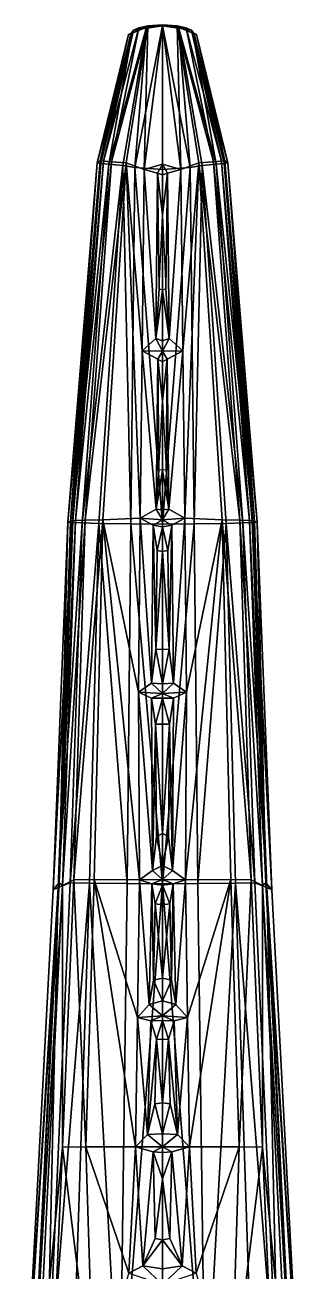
# Model space of a CAD drawing. Extents: x -0.72 to 0.72, y -1.47 to 3.21.
# Drawn here: x -0.132 to 0.132, y 2.02 to 3.212 of the extents above; entities that cross this region are included whole.
import ezdxf

# ---------------------------------------------------------------- set-up
doc = ezdxf.new("R2010")
doc.units = 0
doc.layers.add('CROCODIL$LWO', color=1, linetype='CONTINUOUS')

msp = doc.modelspace()

# ---------------------------------------------------------------- linework, layer by layer
at = {"layer": 'CROCODIL$LWO'}
for points in [[(-0.0489, 3.0813, 0.2006), (-0.0226, 3.2097, 0.1856), (-0.0565, 3.082, 0.1857)], [(-0.0226, 3.2097, 0.1856), (-0.0279, 3.2073, 0.1747), (-0.0565, 3.082, 0.1857)], [(-0.038, 3.078, 0.1076), (-0.0514, 3.0791, 0.1185), (-0.0152, 3.2104, 0.1169)], [(-0.0292, 3.2049, 0.1303), (-0.0152, 3.2104, 0.1169), (-0.0514, 3.0791, 0.1185)], [(-0.0349, 3.0804, 0.2127), (-0.014, 3.2116, 0.1936), (-0.0489, 3.0813, 0.2006)], [(-0.014, 3.2116, 0.1936), (-0.0226, 3.2097, 0.1856), (-0.0489, 3.0813, 0.2006)], [(-0.038, 3.078, 0.1076), (-0.0152, 3.2104, 0.1169), (-0.0266, 3.0759, 0.0958)], [(-0.0349, 3.0804, 0.2127), (-0.0177, 3.0742, 0.2138), (-0.014, 3.2116, 0.1936)], [(-0.0292, 3.2049, 0.1303), (-0.0303, 3.2039, 0.1574), (-0.0152, 3.2104, 0.1169)], [(-0.0303, 3.2039, 0.1574), (-0.0279, 3.2073, 0.1747), (-0.0152, 3.2104, 0.1169)], [(-0.0226, 3.2097, 0.1856), (0, 3.2124, 0.194), (-0.0279, 3.2073, 0.1747)], [(0, 3.2124, 0.194), (0, 3.2115, 0.1078), (-0.0279, 3.2073, 0.1747)], [(0, 3.2115, 0.1078), (-0.0152, 3.2104, 0.1169), (-0.0279, 3.2073, 0.1747)], [(-0.0266, 3.0759, 0.0958), (0, 3.2115, 0.1078), (0, 3.0741, 0.0922)], [(-0.0152, 3.2104, 0.1169), (0, 3.2115, 0.1078), (-0.0266, 3.0759, 0.0958)], [(-0.014, 3.2116, 0.1936), (0, 3.2124, 0.194), (-0.0226, 3.2097, 0.1856)], [(0, 3.2124, 0.194), (-0.014, 3.2116, 0.1936), (-0.0177, 3.0742, 0.2138)], [(-0.0177, 3.0742, 0.2138), (0, 3.0792, 0.2124), (0, 3.2124, 0.194)], [(0.014, 3.2116, 0.1936), (0, 3.2124, 0.194), (0.0177, 3.0742, 0.2138)], [(0, 3.0792, 0.2124), (0.0177, 3.0742, 0.2138), (0, 3.2124, 0.194)], [(0, 3.2124, 0.194), (0.014, 3.2116, 0.1936), (0.0226, 3.2097, 0.1856)], [(0, 3.2124, 0.194), (0.0226, 3.2097, 0.1856), (0.0279, 3.2073, 0.1747)], [(0, 3.2115, 0.1078), (0, 3.2124, 0.194), (0.0279, 3.2073, 0.1747)], [(0, 3.2115, 0.1078), (0.0266, 3.0759, 0.0958), (0, 3.0741, 0.0922)], [(0, 3.2115, 0.1078), (0.0152, 3.2104, 0.1169), (0.0266, 3.0759, 0.0958)], [(0.0152, 3.2104, 0.1169), (0, 3.2115, 0.1078), (0.0279, 3.2073, 0.1747)], [(0.014, 3.2116, 0.1936), (0.0349, 3.0804, 0.2127), (0.0489, 3.0813, 0.2006)], [(0.0226, 3.2097, 0.1856), (0.014, 3.2116, 0.1936), (0.0489, 3.0813, 0.2006)], [(0.0177, 3.0742, 0.2138), (0.0349, 3.0804, 0.2127), (0.014, 3.2116, 0.1936)], [(0.0152, 3.2104, 0.1169), (0.038, 3.078, 0.1076), (0.0266, 3.0759, 0.0958)], [(0.0514, 3.0791, 0.1185), (0.038, 3.078, 0.1076), (0.0152, 3.2104, 0.1169)], [(0.0152, 3.2104, 0.1169), (0.0292, 3.2049, 0.1303), (0.0514, 3.0791, 0.1185)], [(0.0303, 3.2039, 0.1574), (0.0292, 3.2049, 0.1303), (0.0152, 3.2104, 0.1169)], [(0.0279, 3.2073, 0.1747), (0.0303, 3.2039, 0.1574), (0.0152, 3.2104, 0.1169)], [(0.0226, 3.2097, 0.1856), (0.0489, 3.0813, 0.2006), (0.0565, 3.082, 0.1857)], [(0.0279, 3.2073, 0.1747), (0.0226, 3.2097, 0.1856), (0.0565, 3.082, 0.1857)], [(-0.0592, 3.0797, 0.1279), (-0.0627, 3.0804, 0.1381), (-0.0292, 3.2049, 0.1303)], [(-0.0325, 3.2032, 0.1397), (-0.0292, 3.2049, 0.1303), (-0.0627, 3.0804, 0.1381)], [(-0.0627, 3.0804, 0.1381), (-0.0598, 3.0825, 0.1615), (-0.0325, 3.2032, 0.1397)], [(-0.0565, 3.082, 0.1857), (-0.0279, 3.2073, 0.1747), (-0.0598, 3.0825, 0.1615)], [(-0.0279, 3.2073, 0.1747), (-0.0303, 3.2039, 0.1574), (-0.0598, 3.0825, 0.1615)], [(-0.0303, 3.2039, 0.1574), (-0.0325, 3.2032, 0.1397), (-0.0598, 3.0825, 0.1615)], [(-0.0514, 3.0791, 0.1185), (-0.0592, 3.0797, 0.1279), (-0.0292, 3.2049, 0.1303)], [(-0.0325, 3.2032, 0.1397), (-0.0303, 3.2039, 0.1574), (-0.0292, 3.2049, 0.1303)], [(0.0279, 3.2073, 0.1747), (0.0565, 3.082, 0.1857), (0.0598, 3.0825, 0.1615)], [(0.0303, 3.2039, 0.1574), (0.0279, 3.2073, 0.1747), (0.0598, 3.0825, 0.1615)], [(0.0592, 3.0797, 0.1279), (0.0514, 3.0791, 0.1185), (0.0292, 3.2049, 0.1303)], [(0.0627, 3.0804, 0.1381), (0.0592, 3.0797, 0.1279), (0.0292, 3.2049, 0.1303)], [(0.0292, 3.2049, 0.1303), (0.0325, 3.2032, 0.1397), (0.0627, 3.0804, 0.1381)], [(0.0303, 3.2039, 0.1574), (0.0325, 3.2032, 0.1397), (0.0292, 3.2049, 0.1303)], [(0.0325, 3.2032, 0.1397), (0.0303, 3.2039, 0.1574), (0.0598, 3.0825, 0.1615)], [(0.0598, 3.0825, 0.1615), (0.0627, 3.0804, 0.1381), (0.0325, 3.2032, 0.1397)], [(-0.0906, 2.7366, 0.122), (-0.0627, 3.0804, 0.1381), (-0.0592, 3.0797, 0.1279)], [(-0.0906, 2.7366, 0.122), (-0.088, 2.7374, 0.1499), (-0.0627, 3.0804, 0.1381)], [(-0.0864, 2.7363, 0.1073), (-0.0906, 2.7366, 0.122), (-0.0592, 3.0797, 0.1279)], [(-0.088, 2.7374, 0.1499), (-0.0598, 3.0825, 0.1615), (-0.0627, 3.0804, 0.1381)], [(-0.086, 2.7379, 0.1768), (-0.0598, 3.0825, 0.1615), (-0.088, 2.7374, 0.1499)], [(-0.0864, 2.7363, 0.1073), (-0.0592, 3.0797, 0.1279), (-0.0514, 3.0791, 0.1185)], [(-0.0771, 2.7359, 0.0939), (-0.0864, 2.7363, 0.1073), (-0.0514, 3.0791, 0.1185)], [(-0.0598, 3.0825, 0.1615), (-0.086, 2.7379, 0.1768), (-0.0565, 3.082, 0.1857)], [(-0.0832, 2.7383, 0.1976), (-0.0565, 3.082, 0.1857), (-0.086, 2.7379, 0.1768)], [(-0.0565, 3.082, 0.1857), (-0.0832, 2.7383, 0.1976), (-0.0489, 3.0813, 0.2006)], [(-0.074, 2.7385, 0.2152), (-0.0489, 3.0813, 0.2006), (-0.0832, 2.7383, 0.1976)], [(-0.0771, 2.7359, 0.0939), (-0.0514, 3.0791, 0.1185), (-0.038, 3.078, 0.1076)], [(-0.061, 2.7355, 0.0783), (-0.0771, 2.7359, 0.0939), (-0.038, 3.078, 0.1076)], [(-0.0489, 3.0813, 0.2006), (-0.074, 2.7385, 0.2152), (-0.0349, 3.0804, 0.2127)], [(-0.0572, 2.7388, 0.2296), (-0.0349, 3.0804, 0.2127), (-0.074, 2.7385, 0.2152)], [(-0.061, 2.7355, 0.0783), (-0.038, 3.078, 0.1076), (-0.0302, 2.735, 0.0614)], [(-0.0572, 2.7388, 0.2296), (-0.0214, 2.7405, 0.2311), (-0.0349, 3.0804, 0.2127)], [(-0.0266, 3.0759, 0.0958), (-0.0302, 2.735, 0.0614), (-0.038, 3.078, 0.1076)], [(-0.0214, 2.7405, 0.2311), (-0.0195, 2.9007, 0.222), (-0.0349, 3.0804, 0.2127)], [(-0.0195, 2.9007, 0.222), (-0.0177, 3.0742, 0.2138), (-0.0349, 3.0804, 0.2127)], [(-0.0177, 3.0742, 0.2138), (-0.0048, 3.0706, 0.2213), (0, 3.0792, 0.2124)], [(-0.0048, 3.0706, 0.2213), (0, 3.0689, 0.2224), (0, 3.0792, 0.2124)], [(0.0048, 3.0706, 0.2213), (0.0177, 3.0742, 0.2138), (0, 3.0792, 0.2124)], [(0, 3.0689, 0.2224), (0.0048, 3.0706, 0.2213), (0, 3.0792, 0.2124)], [(0.0177, 3.0742, 0.2138), (0.0195, 2.9007, 0.222), (0.0349, 3.0804, 0.2127)], [(0.0195, 2.9007, 0.222), (0.0214, 2.7405, 0.2311), (0.0349, 3.0804, 0.2127)], [(0.0214, 2.7405, 0.2311), (0.0572, 2.7388, 0.2296), (0.0349, 3.0804, 0.2127)], [(0.0302, 2.735, 0.0614), (0.0266, 3.0759, 0.0958), (0.038, 3.078, 0.1076)], [(0.038, 3.078, 0.1076), (0.061, 2.7355, 0.0783), (0.0302, 2.735, 0.0614)], [(0.074, 2.7385, 0.2152), (0.0489, 3.0813, 0.2006), (0.0349, 3.0804, 0.2127)], [(0.0349, 3.0804, 0.2127), (0.0572, 2.7388, 0.2296), (0.074, 2.7385, 0.2152)], [(0.0514, 3.0791, 0.1185), (0.0771, 2.7359, 0.0939), (0.038, 3.078, 0.1076)], [(0.0771, 2.7359, 0.0939), (0.061, 2.7355, 0.0783), (0.038, 3.078, 0.1076)], [(0.0832, 2.7383, 0.1976), (0.0565, 3.082, 0.1857), (0.0489, 3.0813, 0.2006)], [(0.0489, 3.0813, 0.2006), (0.074, 2.7385, 0.2152), (0.0832, 2.7383, 0.1976)], [(0.0592, 3.0797, 0.1279), (0.0864, 2.7363, 0.1073), (0.0514, 3.0791, 0.1185)], [(0.0864, 2.7363, 0.1073), (0.0771, 2.7359, 0.0939), (0.0514, 3.0791, 0.1185)], [(0.086, 2.7379, 0.1768), (0.0598, 3.0825, 0.1615), (0.0565, 3.082, 0.1857)], [(0.0565, 3.082, 0.1857), (0.0832, 2.7383, 0.1976), (0.086, 2.7379, 0.1768)], [(0.0627, 3.0804, 0.1381), (0.0906, 2.7366, 0.122), (0.0592, 3.0797, 0.1279)], [(0.0906, 2.7366, 0.122), (0.0864, 2.7363, 0.1073), (0.0592, 3.0797, 0.1279)], [(0.0598, 3.0825, 0.1615), (0.088, 2.7374, 0.1499), (0.0627, 3.0804, 0.1381)], [(0.0598, 3.0825, 0.1615), (0.086, 2.7379, 0.1768), (0.088, 2.7374, 0.1499)], [(0.088, 2.7374, 0.1499), (0.0906, 2.7366, 0.122), (0.0627, 3.0804, 0.1381)], [(-0.0302, 2.735, 0.0614), (-0.0266, 3.0759, 0.0958), (0, 2.7347, 0.0564)], [(0, 3.0741, 0.0922), (0, 2.7347, 0.0564), (-0.0266, 3.0759, 0.0958)], [(-0.0195, 2.9007, 0.222), (-0.0065, 2.9123, 0.2288), (-0.0177, 3.0742, 0.2138)], [(-0.0065, 2.9123, 0.2288), (-0.0048, 3.0706, 0.2213), (-0.0177, 3.0742, 0.2138)], [(-0.0065, 2.9123, 0.2288), (-0.0031, 2.9598, 0.2347), (-0.0048, 3.0706, 0.2213)], [(0, 3.0689, 0.2224), (-0.0048, 3.0706, 0.2213), (0, 3.0305, 0.2324)], [(-0.0031, 2.9598, 0.2347), (0, 3.0305, 0.2324), (-0.0048, 3.0706, 0.2213)], [(0, 2.7347, 0.0564), (0, 3.0741, 0.0922), (0.0266, 3.0759, 0.0958)], [(0.0266, 3.0759, 0.0958), (0.0302, 2.735, 0.0614), (0, 2.7347, 0.0564)], [(0.0048, 3.0706, 0.2213), (0, 3.0689, 0.2224), (0, 3.0305, 0.2324)], [(0, 3.0305, 0.2324), (0.0031, 2.9598, 0.2347), (0.0048, 3.0706, 0.2213)], [(0.0031, 2.9598, 0.2347), (0.0065, 2.9123, 0.2288), (0.0048, 3.0706, 0.2213)], [(0.0048, 3.0706, 0.2213), (0.0065, 2.9123, 0.2288), (0.0177, 3.0742, 0.2138)], [(0.0065, 2.9123, 0.2288), (0.0195, 2.9007, 0.222), (0.0177, 3.0742, 0.2138)], [(0, 2.9585, 0.235), (-0.0031, 2.9598, 0.2347), (-0.0065, 2.9123, 0.2288)], [(0, 2.91, 0.2295), (0, 2.9585, 0.235), (-0.0065, 2.9123, 0.2288)], [(0.0031, 2.9598, 0.2347), (0, 2.9585, 0.235), (0.0065, 2.9123, 0.2288)], [(0, 2.9585, 0.235), (0, 2.91, 0.2295), (0.0065, 2.9123, 0.2288)], [(-0.0195, 2.9007, 0.222), (0, 2.9003, 0.2211), (-0.0065, 2.9123, 0.2288)], [(0, 2.91, 0.2295), (-0.0065, 2.9123, 0.2288), (0, 2.9003, 0.2211)], [(0, 2.9003, 0.2211), (0.0195, 2.9007, 0.222), (0.0065, 2.9123, 0.2288)], [(0.0065, 2.9123, 0.2288), (0, 2.91, 0.2295), (0, 2.9003, 0.2211)], [(-0.0214, 2.7405, 0.2311), (-0.0062, 2.749, 0.2371), (-0.0195, 2.9007, 0.222)], [(-0.0195, 2.9007, 0.222), (-0.0046, 2.8925, 0.2288), (0, 2.9003, 0.2211)], [(-0.0062, 2.749, 0.2371), (-0.0046, 2.8925, 0.2288), (-0.0195, 2.9007, 0.222)], [(-0.0046, 2.8925, 0.2288), (0, 2.89, 0.2306), (0, 2.9003, 0.2211)], [(0.0046, 2.8925, 0.2288), (0.0195, 2.9007, 0.222), (0, 2.9003, 0.2211)], [(0, 2.89, 0.2306), (0.0046, 2.8925, 0.2288), (0, 2.9003, 0.2211)], [(0.0046, 2.8925, 0.2288), (0.0062, 2.749, 0.2371), (0.0195, 2.9007, 0.222)], [(0.0062, 2.749, 0.2371), (0.0214, 2.7405, 0.2311), (0.0195, 2.9007, 0.222)], [(-0.0062, 2.749, 0.2371), (-0.0034, 2.7868, 0.2449), (-0.0046, 2.8925, 0.2288)], [(0, 2.89, 0.2306), (-0.0046, 2.8925, 0.2288), (0, 2.8523, 0.2426)], [(-0.0034, 2.7868, 0.2449), (0, 2.8523, 0.2426), (-0.0046, 2.8925, 0.2288)], [(0.0046, 2.8925, 0.2288), (0, 2.89, 0.2306), (0, 2.8523, 0.2426)], [(0, 2.8523, 0.2426), (0.0034, 2.7868, 0.2449), (0.0046, 2.8925, 0.2288)], [(0.0034, 2.7868, 0.2449), (0.0062, 2.749, 0.2371), (0.0046, 2.8925, 0.2288)], [(0, 2.7865, 0.2452), (-0.0034, 2.7868, 0.2449), (-0.0062, 2.749, 0.2371)], [(0, 2.7483, 0.2379), (0, 2.7865, 0.2452), (-0.0062, 2.749, 0.2371)], [(0.0034, 2.7868, 0.2449), (0, 2.7865, 0.2452), (0.0062, 2.749, 0.2371)], [(0, 2.7865, 0.2452), (0, 2.7483, 0.2379), (0.0062, 2.749, 0.2371)], [(-0.0214, 2.7405, 0.2311), (0, 2.7388, 0.2294), (-0.0062, 2.749, 0.2371)], [(0, 2.7483, 0.2379), (-0.0062, 2.749, 0.2371), (0, 2.7388, 0.2294)], [(0, 2.7388, 0.2294), (0.0214, 2.7405, 0.2311), (0.0062, 2.749, 0.2371)], [(0.0062, 2.749, 0.2371), (0, 2.7483, 0.2379), (0, 2.7388, 0.2294)], [(-0.1048, 2.385, 0.1297), (-0.0906, 2.7366, 0.122), (-0.0864, 2.7363, 0.1073)], [(-0.1048, 2.385, 0.1297), (-0.099, 2.3914, 0.1922), (-0.0906, 2.7366, 0.122)], [(-0.0999, 2.387, 0.1124), (-0.1048, 2.385, 0.1297), (-0.0864, 2.7363, 0.1073)], [(-0.0999, 2.387, 0.1124), (-0.0864, 2.7363, 0.1073), (-0.0771, 2.7359, 0.0939)], [(-0.0885, 2.3915, 0.0964), (-0.0999, 2.387, 0.1124), (-0.0771, 2.7359, 0.0939)], [(-0.086, 2.7379, 0.1768), (-0.099, 2.3914, 0.1922), (-0.0832, 2.7383, 0.1976)], [(-0.0959, 2.3891, 0.2176), (-0.0832, 2.7383, 0.1976), (-0.099, 2.3914, 0.1922)], [(-0.088, 2.7374, 0.1499), (-0.099, 2.3914, 0.1922), (-0.086, 2.7379, 0.1768)], [(-0.099, 2.3914, 0.1922), (-0.088, 2.7374, 0.1499), (-0.0906, 2.7366, 0.122)], [(-0.0832, 2.7383, 0.1976), (-0.0959, 2.3891, 0.2176), (-0.074, 2.7385, 0.2152)], [(-0.0849, 2.3943, 0.2378), (-0.074, 2.7385, 0.2152), (-0.0959, 2.3891, 0.2176)], [(-0.0885, 2.3915, 0.0964), (-0.0771, 2.7359, 0.0939), (-0.061, 2.7355, 0.0783)], [(-0.0698, 2.3912, 0.0782), (-0.0885, 2.3915, 0.0964), (-0.061, 2.7355, 0.0783)], [(-0.074, 2.7385, 0.2152), (-0.0849, 2.3943, 0.2378), (-0.0572, 2.7388, 0.2296)], [(-0.0653, 2.3946, 0.2546), (-0.0572, 2.7388, 0.2296), (-0.0849, 2.3943, 0.2378)], [(-0.0698, 2.3912, 0.0782), (-0.061, 2.7355, 0.0783), (-0.0338, 2.3908, 0.0586)], [(-0.0653, 2.3946, 0.2546), (-0.022, 2.3945, 0.2562), (-0.0572, 2.7388, 0.2296)], [(-0.0302, 2.735, 0.0614), (-0.0338, 2.3908, 0.0586), (-0.061, 2.7355, 0.0783)], [(-0.0214, 2.7405, 0.2311), (-0.0572, 2.7388, 0.2296), (-0.0231, 2.574, 0.243)], [(-0.022, 2.3945, 0.2562), (-0.0231, 2.574, 0.243), (-0.0572, 2.7388, 0.2296)], [(-0.0338, 2.3908, 0.0586), (-0.0302, 2.735, 0.0614), (0, 2.3906, 0.0528)], [(0, 2.7347, 0.0564), (0, 2.3906, 0.0528), (-0.0302, 2.735, 0.0614)], [(-0.0231, 2.574, 0.243), (-0.0106, 2.5827, 0.2499), (-0.0214, 2.7405, 0.2311)], [(-0.0106, 2.5827, 0.2499), (-0.009, 2.7338, 0.2393), (-0.0214, 2.7405, 0.2311)], [(-0.0214, 2.7405, 0.2311), (-0.009, 2.7338, 0.2393), (0, 2.7388, 0.2294)], [(-0.0106, 2.5827, 0.2499), (-0.0065, 2.6152, 0.2583), (-0.009, 2.7338, 0.2393)], [(-0.009, 2.7338, 0.2393), (0, 2.7322, 0.2388), (0, 2.7388, 0.2294)], [(-0.0065, 2.6152, 0.2583), (-0.0051, 2.7096, 0.2547), (-0.009, 2.7338, 0.2393)], [(-0.009, 2.7338, 0.2393), (-0.0051, 2.7096, 0.2547), (0, 2.7322, 0.2388)], [(-0.0051, 2.7096, 0.2547), (0, 2.7087, 0.254), (0, 2.7322, 0.2388)], [(0.009, 2.7338, 0.2393), (0.0214, 2.7405, 0.2311), (0, 2.7388, 0.2294)], [(0, 2.7322, 0.2388), (0.009, 2.7338, 0.2393), (0, 2.7388, 0.2294)], [(0, 2.3906, 0.0528), (0, 2.7347, 0.0564), (0.0302, 2.735, 0.0614)], [(0.0302, 2.735, 0.0614), (0.0338, 2.3908, 0.0586), (0, 2.3906, 0.0528)], [(0.0051, 2.7096, 0.2547), (0.009, 2.7338, 0.2393), (0, 2.7322, 0.2388)], [(0, 2.7087, 0.254), (0.0051, 2.7096, 0.2547), (0, 2.7322, 0.2388)], [(0.0051, 2.7096, 0.2547), (0.0065, 2.6152, 0.2583), (0.009, 2.7338, 0.2393)], [(0.0065, 2.6152, 0.2583), (0.0106, 2.5827, 0.2499), (0.009, 2.7338, 0.2393)], [(0.009, 2.7338, 0.2393), (0.0106, 2.5827, 0.2499), (0.0214, 2.7405, 0.2311)], [(0.0106, 2.5827, 0.2499), (0.0231, 2.574, 0.243), (0.0214, 2.7405, 0.2311)], [(0.0572, 2.7388, 0.2296), (0.0214, 2.7405, 0.2311), (0.0231, 2.574, 0.243)], [(0.022, 2.3945, 0.2562), (0.0653, 2.3946, 0.2546), (0.0572, 2.7388, 0.2296)], [(0.0231, 2.574, 0.243), (0.022, 2.3945, 0.2562), (0.0572, 2.7388, 0.2296)], [(0.0338, 2.3908, 0.0586), (0.0302, 2.735, 0.0614), (0.061, 2.7355, 0.0783)], [(0.061, 2.7355, 0.0783), (0.0698, 2.3912, 0.0782), (0.0338, 2.3908, 0.0586)], [(0.0849, 2.3943, 0.2378), (0.074, 2.7385, 0.2152), (0.0572, 2.7388, 0.2296)], [(0.0572, 2.7388, 0.2296), (0.0653, 2.3946, 0.2546), (0.0849, 2.3943, 0.2378)], [(0.0771, 2.7359, 0.0939), (0.0885, 2.3915, 0.0964), (0.061, 2.7355, 0.0783)], [(0.0885, 2.3915, 0.0964), (0.0698, 2.3912, 0.0782), (0.061, 2.7355, 0.0783)], [(0.0959, 2.3891, 0.2176), (0.0832, 2.7383, 0.1976), (0.074, 2.7385, 0.2152)], [(0.074, 2.7385, 0.2152), (0.0849, 2.3943, 0.2378), (0.0959, 2.3891, 0.2176)], [(0.0864, 2.7363, 0.1073), (0.0999, 2.387, 0.1124), (0.0771, 2.7359, 0.0939)], [(0.0999, 2.387, 0.1124), (0.0885, 2.3915, 0.0964), (0.0771, 2.7359, 0.0939)], [(0.099, 2.3914, 0.1922), (0.086, 2.7379, 0.1768), (0.0832, 2.7383, 0.1976)], [(0.0832, 2.7383, 0.1976), (0.0959, 2.3891, 0.2176), (0.099, 2.3914, 0.1922)], [(0.099, 2.3914, 0.1922), (0.088, 2.7374, 0.1499), (0.086, 2.7379, 0.1768)], [(0.0906, 2.7366, 0.122), (0.1048, 2.385, 0.1297), (0.0864, 2.7363, 0.1073)], [(0.1048, 2.385, 0.1297), (0.0999, 2.387, 0.1124), (0.0864, 2.7363, 0.1073)], [(0.088, 2.7374, 0.1499), (0.099, 2.3914, 0.1922), (0.0906, 2.7366, 0.122)], [(0.099, 2.3914, 0.1922), (0.1048, 2.385, 0.1297), (0.0906, 2.7366, 0.122)], [(0, 2.7087, 0.254), (-0.0051, 2.7096, 0.2547), (-0.0065, 2.6152, 0.2583)], [(0, 2.6149, 0.2585), (0, 2.7087, 0.254), (-0.0065, 2.6152, 0.2583)], [(0.0051, 2.7096, 0.2547), (0, 2.7087, 0.254), (0.0065, 2.6152, 0.2583)], [(0, 2.7087, 0.254), (0, 2.6149, 0.2585), (0.0065, 2.6152, 0.2583)], [(-0.0106, 2.5827, 0.2499), (0, 2.582, 0.2502), (-0.0065, 2.6152, 0.2583)], [(0, 2.6149, 0.2585), (-0.0065, 2.6152, 0.2583), (0, 2.582, 0.2502)], [(0, 2.582, 0.2502), (0.0106, 2.5827, 0.2499), (0.0065, 2.6152, 0.2583)], [(0.0065, 2.6152, 0.2583), (0, 2.6149, 0.2585), (0, 2.582, 0.2502)], [(-0.0231, 2.574, 0.243), (0, 2.5727, 0.2421), (-0.0106, 2.5827, 0.2499)], [(0, 2.582, 0.2502), (-0.0106, 2.5827, 0.2499), (0, 2.5727, 0.2421)], [(0, 2.5727, 0.2421), (0.0231, 2.574, 0.243), (0.0106, 2.5827, 0.2499)], [(0.0106, 2.5827, 0.2499), (0, 2.582, 0.2502), (0, 2.5727, 0.2421)], [(-0.0231, 2.574, 0.243), (-0.0106, 2.5682, 0.2513), (0, 2.5727, 0.2421)], [(-0.022, 2.3945, 0.2562), (-0.0097, 2.4035, 0.2628), (-0.0231, 2.574, 0.243)], [(-0.0097, 2.4035, 0.2628), (-0.0106, 2.5682, 0.2513), (-0.0231, 2.574, 0.243)], [(-0.0106, 2.5682, 0.2513), (0, 2.5681, 0.2515), (0, 2.5727, 0.2421)], [(-0.0106, 2.5682, 0.2513), (-0.0066, 2.5433, 0.2617), (0, 2.5681, 0.2515)], [(-0.0106, 2.5682, 0.2513), (-0.0097, 2.4035, 0.2628), (-0.0066, 2.5433, 0.2617)], [(-0.0066, 2.5433, 0.2617), (0, 2.5433, 0.2619), (0, 2.5681, 0.2515)], [(0.0106, 2.5682, 0.2513), (0.0231, 2.574, 0.243), (0, 2.5727, 0.2421)], [(0, 2.5681, 0.2515), (0.0106, 2.5682, 0.2513), (0, 2.5727, 0.2421)], [(0.0066, 2.5433, 0.2617), (0.0106, 2.5682, 0.2513), (0, 2.5681, 0.2515)], [(0, 2.5433, 0.2619), (0.0066, 2.5433, 0.2617), (0, 2.5681, 0.2515)], [(0.0097, 2.4035, 0.2628), (0.0106, 2.5682, 0.2513), (0.0066, 2.5433, 0.2617)], [(0.0097, 2.4035, 0.2628), (0.022, 2.3945, 0.2562), (0.0231, 2.574, 0.243)], [(0.0106, 2.5682, 0.2513), (0.0097, 2.4035, 0.2628), (0.0231, 2.574, 0.243)], [(-0.0057, 2.4359, 0.2687), (-0.0066, 2.5433, 0.2617), (-0.0097, 2.4035, 0.2628)], [(-0.0057, 2.4359, 0.2687), (0, 2.4387, 0.2686), (-0.0066, 2.5433, 0.2617)], [(0, 2.4387, 0.2686), (0, 2.5433, 0.2619), (-0.0066, 2.5433, 0.2617)], [(0, 2.4387, 0.2686), (0.0057, 2.4359, 0.2687), (0.0066, 2.5433, 0.2617)], [(0, 2.5433, 0.2619), (0, 2.4387, 0.2686), (0.0066, 2.5433, 0.2617)], [(0.0066, 2.5433, 0.2617), (0.0057, 2.4359, 0.2687), (0.0097, 2.4035, 0.2628)], [(-0.0097, 2.4035, 0.2628), (0, 2.4081, 0.2626), (-0.0057, 2.4359, 0.2687)], [(0, 2.4387, 0.2686), (-0.0057, 2.4359, 0.2687), (0, 2.4081, 0.2626)], [(0.0057, 2.4359, 0.2687), (0, 2.4387, 0.2686), (0, 2.4081, 0.2626)], [(0, 2.4081, 0.2626), (0.0097, 2.4035, 0.2628), (0.0057, 2.4359, 0.2687)], [(-0.022, 2.3945, 0.2562), (0, 2.3946, 0.2543), (-0.0097, 2.4035, 0.2628)], [(0, 2.4081, 0.2626), (-0.0097, 2.4035, 0.2628), (0, 2.3946, 0.2543)], [(0.0097, 2.4035, 0.2628), (0, 2.4081, 0.2626), (0, 2.3946, 0.2543)], [(0, 2.3946, 0.2543), (0.022, 2.3945, 0.2562), (0.0097, 2.4035, 0.2628)], [(-0.1318, 1.8735, 0.1735), (-0.099, 2.3914, 0.1922), (-0.1048, 2.385, 0.1297)], [(-0.099, 2.3914, 0.1922), (-0.1318, 1.8735, 0.1735), (-0.1249, 1.881, 0.2574)], [(-0.1256, 1.8692, 0.1515), (-0.1318, 1.8735, 0.1735), (-0.0999, 2.387, 0.1124)], [(-0.1318, 1.8735, 0.1735), (-0.1048, 2.385, 0.1297), (-0.0999, 2.387, 0.1124)], [(-0.1256, 1.8692, 0.1515), (-0.0999, 2.387, 0.1124), (-0.1114, 1.8717, 0.1307)], [(-0.099, 2.3914, 0.1922), (-0.1249, 1.881, 0.2574), (-0.0959, 2.3891, 0.2176)], [(-0.1208, 1.8804, 0.2892), (-0.0959, 2.3891, 0.2176), (-0.1249, 1.881, 0.2574)], [(-0.0959, 2.3891, 0.2176), (-0.1208, 1.8804, 0.2892), (-0.0959, 2.1387, 0.276)], [(-0.1114, 1.8717, 0.1307), (-0.0885, 2.3915, 0.0964), (-0.0698, 2.3912, 0.0782)], [(-0.1114, 1.8717, 0.1307), (-0.0999, 2.387, 0.1124), (-0.0885, 2.3915, 0.0964)], [(-0.0872, 1.8688, 0.1071), (-0.1114, 1.8717, 0.1307), (-0.0698, 2.3912, 0.0782)], [(-0.0959, 2.1387, 0.276), (-0.0849, 2.3943, 0.2378), (-0.0959, 2.3891, 0.2176)], [(-0.0959, 2.1387, 0.276), (-0.0735, 2.1391, 0.2953), (-0.0849, 2.3943, 0.2378)], [(-0.0872, 1.8688, 0.1071), (-0.0698, 2.3912, 0.0782), (-0.0409, 1.8659, 0.0816)], [(-0.0735, 2.1391, 0.2953), (-0.0653, 2.3946, 0.2546), (-0.0849, 2.3943, 0.2378)], [(-0.0735, 2.1391, 0.2953), (-0.0258, 2.1391, 0.2973), (-0.0653, 2.3946, 0.2546)], [(-0.0338, 2.3908, 0.0586), (-0.0409, 1.8659, 0.0816), (-0.0698, 2.3912, 0.0782)], [(-0.0258, 2.1391, 0.2973), (-0.0239, 2.2628, 0.2772), (-0.0653, 2.3946, 0.2546)], [(-0.0239, 2.2628, 0.2772), (-0.022, 2.3945, 0.2562), (-0.0653, 2.3946, 0.2546)], [(-0.0409, 1.8659, 0.0816), (-0.0338, 2.3908, 0.0586), (0, 2.3906, 0.0528)], [(0, 2.3906, 0.0528), (0, 1.8656, 0.0741), (-0.0409, 1.8659, 0.0816)], [(-0.0239, 2.2628, 0.2772), (-0.0127, 2.2751, 0.2833), (-0.022, 2.3945, 0.2562)], [(-0.022, 2.3945, 0.2562), (-0.0103, 2.3906, 0.2646), (0, 2.3946, 0.2543)], [(-0.0127, 2.2751, 0.2833), (-0.0103, 2.3906, 0.2646), (-0.022, 2.3945, 0.2562)], [(-0.0127, 2.2751, 0.2833), (-0.0086, 2.2984, 0.2886), (-0.0103, 2.3906, 0.2646)], [(-0.0103, 2.3906, 0.2646), (0, 2.3893, 0.2644), (0, 2.3946, 0.2543)], [(-0.0103, 2.3906, 0.2646), (-0.0071, 2.3714, 0.2789), (0, 2.3893, 0.2644)], [(-0.0086, 2.2984, 0.2886), (-0.0071, 2.3714, 0.2789), (-0.0103, 2.3906, 0.2646)], [(-0.0071, 2.3714, 0.2789), (0, 2.3706, 0.2783), (0, 2.3893, 0.2644)], [(0.0103, 2.3906, 0.2646), (0.022, 2.3945, 0.2562), (0, 2.3946, 0.2543)], [(0, 2.3893, 0.2644), (0.0103, 2.3906, 0.2646), (0, 2.3946, 0.2543)], [(0.0338, 2.3908, 0.0586), (0.0409, 1.8659, 0.0816), (0, 2.3906, 0.0528)], [(0.0071, 2.3714, 0.2789), (0.0103, 2.3906, 0.2646), (0, 2.3893, 0.2644)], [(0, 1.8656, 0.0741), (0, 2.3906, 0.0528), (0.0409, 1.8659, 0.0816)], [(0, 2.3706, 0.2783), (0.0071, 2.3714, 0.2789), (0, 2.3893, 0.2644)], [(0.0071, 2.3714, 0.2789), (0.0086, 2.2984, 0.2886), (0.0103, 2.3906, 0.2646)], [(0.0086, 2.2984, 0.2886), (0.0127, 2.2751, 0.2833), (0.0103, 2.3906, 0.2646)], [(0.0103, 2.3906, 0.2646), (0.0127, 2.2751, 0.2833), (0.022, 2.3945, 0.2562)], [(0.0127, 2.2751, 0.2833), (0.0239, 2.2628, 0.2772), (0.022, 2.3945, 0.2562)], [(0.022, 2.3945, 0.2562), (0.0239, 2.2628, 0.2772), (0.0653, 2.3946, 0.2546)], [(0.0239, 2.2628, 0.2772), (0.0258, 2.1391, 0.2973), (0.0653, 2.3946, 0.2546)], [(0.0258, 2.1391, 0.2973), (0.0735, 2.1391, 0.2953), (0.0653, 2.3946, 0.2546)], [(0.0409, 1.8659, 0.0816), (0.0338, 2.3908, 0.0586), (0.0698, 2.3912, 0.0782)], [(0.0698, 2.3912, 0.0782), (0.0872, 1.8688, 0.1071), (0.0409, 1.8659, 0.0816)], [(0.0653, 2.3946, 0.2546), (0.0735, 2.1391, 0.2953), (0.0849, 2.3943, 0.2378)], [(0.0885, 2.3915, 0.0964), (0.1114, 1.8717, 0.1307), (0.0698, 2.3912, 0.0782)], [(0.1114, 1.8717, 0.1307), (0.0872, 1.8688, 0.1071), (0.0698, 2.3912, 0.0782)], [(0.0735, 2.1391, 0.2953), (0.0959, 2.1387, 0.276), (0.0849, 2.3943, 0.2378)], [(0.0849, 2.3943, 0.2378), (0.0959, 2.1387, 0.276), (0.0959, 2.3891, 0.2176)], [(0.0999, 2.387, 0.1124), (0.1114, 1.8717, 0.1307), (0.0885, 2.3915, 0.0964)], [(0.1249, 1.881, 0.2574), (0.099, 2.3914, 0.1922), (0.0959, 2.3891, 0.2176)], [(0.0959, 2.3891, 0.2176), (0.1208, 1.8804, 0.2892), (0.1249, 1.881, 0.2574)], [(0.1208, 1.8804, 0.2892), (0.0959, 2.3891, 0.2176), (0.0959, 2.1387, 0.276)], [(0.099, 2.3914, 0.1922), (0.1318, 1.8735, 0.1735), (0.1048, 2.385, 0.1297)], [(0.1318, 1.8735, 0.1735), (0.099, 2.3914, 0.1922), (0.1249, 1.881, 0.2574)], [(0.0999, 2.387, 0.1124), (0.1256, 1.8692, 0.1515), (0.1114, 1.8717, 0.1307)], [(0.1318, 1.8735, 0.1735), (0.1256, 1.8692, 0.1515), (0.0999, 2.387, 0.1124)], [(0.1048, 2.385, 0.1297), (0.1318, 1.8735, 0.1735), (0.0999, 2.387, 0.1124)], [(-0.0071, 2.3714, 0.2789), (-0.0086, 2.2984, 0.2886), (0, 2.3004, 0.2887)], [(0, 2.3706, 0.2783), (-0.0071, 2.3714, 0.2789), (0, 2.3004, 0.2887)], [(0.0071, 2.3714, 0.2789), (0, 2.3706, 0.2783), (0, 2.3004, 0.2887)], [(0.0086, 2.2984, 0.2886), (0.0071, 2.3714, 0.2789), (0, 2.3004, 0.2887)], [(-0.0127, 2.2751, 0.2833), (0, 2.2785, 0.2835), (-0.0086, 2.2984, 0.2886)], [(0, 2.3004, 0.2887), (-0.0086, 2.2984, 0.2886), (0, 2.2785, 0.2835)], [(0.0086, 2.2984, 0.2886), (0, 2.3004, 0.2887), (0, 2.2785, 0.2835)], [(0, 2.2785, 0.2835), (0.0127, 2.2751, 0.2833), (0.0086, 2.2984, 0.2886)], [(0, 2.2785, 0.2835), (-0.0127, 2.2751, 0.2833), (0, 2.2642, 0.276)], [(0.0127, 2.2751, 0.2833), (0, 2.2785, 0.2835), (0, 2.2642, 0.276)], [(-0.0239, 2.2628, 0.2772), (0, 2.2642, 0.276), (-0.0127, 2.2751, 0.2833)], [(0, 2.2642, 0.276), (0.0239, 2.2628, 0.2772), (0.0127, 2.2751, 0.2833)], [(-0.0258, 2.1391, 0.2973), (-0.0143, 2.1508, 0.3098), (-0.0239, 2.2628, 0.2772)], [(-0.0239, 2.2628, 0.2772), (-0.0112, 2.2595, 0.2847), (0, 2.2642, 0.276)], [(-0.0143, 2.1508, 0.3098), (-0.0112, 2.2595, 0.2847), (-0.0239, 2.2628, 0.2772)], [(-0.0112, 2.2595, 0.2847), (-0.0143, 2.1508, 0.3098), (-0.0059, 2.2419, 0.2977)], [(-0.0112, 2.2595, 0.2847), (0, 2.2598, 0.2861), (0, 2.2642, 0.276)], [(-0.0112, 2.2595, 0.2847), (-0.0059, 2.2419, 0.2977), (0, 2.2598, 0.2861)], [(-0.0059, 2.2419, 0.2977), (0, 2.2417, 0.299), (0, 2.2598, 0.2861)], [(0.0112, 2.2595, 0.2847), (0.0239, 2.2628, 0.2772), (0, 2.2642, 0.276)], [(0, 2.2598, 0.2861), (0.0112, 2.2595, 0.2847), (0, 2.2642, 0.276)], [(0.0059, 2.2419, 0.2977), (0.0112, 2.2595, 0.2847), (0, 2.2598, 0.2861)], [(0, 2.2417, 0.299), (0.0059, 2.2419, 0.2977), (0, 2.2598, 0.2861)], [(0.0143, 2.1508, 0.3098), (0.0112, 2.2595, 0.2847), (0.0059, 2.2419, 0.2977)], [(0.0112, 2.2595, 0.2847), (0.0143, 2.1508, 0.3098), (0.0239, 2.2628, 0.2772)], [(0.0143, 2.1508, 0.3098), (0.0258, 2.1391, 0.2973), (0.0239, 2.2628, 0.2772)], [(-0.0073, 2.1802, 0.3152), (-0.0059, 2.2419, 0.2977), (-0.0143, 2.1508, 0.3098)], [(-0.0059, 2.2419, 0.2977), (-0.0073, 2.1802, 0.3152), (0, 2.1811, 0.3153)], [(0, 2.2417, 0.299), (-0.0059, 2.2419, 0.2977), (0, 2.1811, 0.3153)], [(0.0059, 2.2419, 0.2977), (0, 2.2417, 0.299), (0, 2.1811, 0.3153)], [(0.0073, 2.1802, 0.3152), (0.0059, 2.2419, 0.2977), (0, 2.1811, 0.3153)], [(0.0059, 2.2419, 0.2977), (0.0073, 2.1802, 0.3152), (0.0143, 2.1508, 0.3098)], [(-0.0143, 2.1508, 0.3098), (0, 2.1514, 0.3098), (-0.0073, 2.1802, 0.3152)], [(0, 2.1811, 0.3153), (-0.0073, 2.1802, 0.3152), (0, 2.1514, 0.3098)], [(0.0073, 2.1802, 0.3152), (0, 2.1811, 0.3153), (0, 2.1514, 0.3098)], [(0, 2.1514, 0.3098), (0.0143, 2.1508, 0.3098), (0.0073, 2.1802, 0.3152)], [(-0.0258, 2.1391, 0.2973), (0, 2.1391, 0.295), (-0.0143, 2.1508, 0.3098)], [(0, 2.1514, 0.3098), (-0.0143, 2.1508, 0.3098), (0, 2.1391, 0.295)], [(0.0143, 2.1508, 0.3098), (0, 2.1514, 0.3098), (0, 2.1391, 0.295)], [(0, 2.1391, 0.295), (0.0258, 2.1391, 0.2973), (0.0143, 2.1508, 0.3098)], [(-0.107, 1.8823, 0.3159), (-0.0959, 2.1387, 0.276), (-0.1208, 1.8804, 0.2892)], [(-0.107, 1.8823, 0.3159), (-0.0657, 1.8949, 0.3378), (-0.0959, 2.1387, 0.276)], [(-0.0657, 1.8949, 0.3378), (-0.0735, 2.1391, 0.2953), (-0.0959, 2.1387, 0.276)], [(-0.0322, 2.0181, 0.3193), (-0.0258, 2.1391, 0.2973), (-0.0735, 2.1391, 0.2953)], [(-0.0657, 1.8949, 0.3378), (-0.0322, 2.0181, 0.3193), (-0.0735, 2.1391, 0.2953)], [(-0.0322, 2.0181, 0.3193), (-0.0187, 2.0252, 0.329), (-0.0258, 2.1391, 0.2973)], [(-0.0258, 2.1391, 0.2973), (-0.0091, 2.1343, 0.3111), (0, 2.1391, 0.295)], [(-0.0187, 2.0252, 0.329), (-0.0091, 2.1343, 0.3111), (-0.0258, 2.1391, 0.2973)], [(-0.0091, 2.1343, 0.3111), (0, 2.1334, 0.31), (0, 2.1391, 0.295)], [(0.0091, 2.1343, 0.3111), (0.0258, 2.1391, 0.2973), (0, 2.1391, 0.295)], [(0, 2.1334, 0.31), (0.0091, 2.1343, 0.3111), (0, 2.1391, 0.295)], [(0.0091, 2.1343, 0.3111), (0.0187, 2.0252, 0.329), (0.0258, 2.1391, 0.2973)], [(0.0187, 2.0252, 0.329), (0.0322, 2.0181, 0.3193), (0.0258, 2.1391, 0.2973)], [(0.0258, 2.1391, 0.2973), (0.0322, 2.0181, 0.3193), (0.0735, 2.1391, 0.2953)], [(0.0322, 2.0181, 0.3193), (0.0657, 1.8949, 0.3378), (0.0735, 2.1391, 0.2953)], [(0.0735, 2.1391, 0.2953), (0.0657, 1.8949, 0.3378), (0.0959, 2.1387, 0.276)], [(0.0657, 1.8949, 0.3378), (0.107, 1.8823, 0.3159), (0.0959, 2.1387, 0.276)], [(0.0959, 2.1387, 0.276), (0.107, 1.8823, 0.3159), (0.1208, 1.8804, 0.2892)], [(-0.0187, 2.0252, 0.329), (-0.0071, 2.0511, 0.3381), (-0.0091, 2.1343, 0.3111)], [(0, 2.1334, 0.31), (-0.0091, 2.1343, 0.3111), (0, 2.1085, 0.3298)], [(-0.0071, 2.0511, 0.3381), (0, 2.1085, 0.3298), (-0.0091, 2.1343, 0.3111)], [(0.0091, 2.1343, 0.3111), (0, 2.1334, 0.31), (0, 2.1085, 0.3298)], [(0, 2.1085, 0.3298), (0.0071, 2.0511, 0.3381), (0.0091, 2.1343, 0.3111)], [(0.0071, 2.0511, 0.3381), (0.0187, 2.0252, 0.329), (0.0091, 2.1343, 0.3111)], [(0, 2.0501, 0.3377), (0, 2.1085, 0.3298), (-0.0071, 2.0511, 0.3381)], [(0, 2.1085, 0.3298), (0, 2.0501, 0.3377), (0.0071, 2.0511, 0.3381)], [(0, 2.0501, 0.3377), (-0.0071, 2.0511, 0.3381), (-0.0187, 2.0252, 0.329)], [(0.0071, 2.0511, 0.3381), (0, 2.0501, 0.3377), (0.0187, 2.0252, 0.329)], [(0, 2.0221, 0.3286), (0, 2.0501, 0.3377), (-0.0187, 2.0252, 0.329)], [(0, 2.0501, 0.3377), (0, 2.0221, 0.3286), (0.0187, 2.0252, 0.329)], [(-0.0322, 2.0181, 0.3193), (0, 2.0073, 0.3181), (-0.0187, 2.0252, 0.329)], [(0, 2.0221, 0.3286), (-0.0187, 2.0252, 0.329), (0, 2.0073, 0.3181)], [(0, 2.0073, 0.3181), (0.0322, 2.0181, 0.3193), (0.0187, 2.0252, 0.329)], [(0.0187, 2.0252, 0.329), (0, 2.0221, 0.3286), (0, 2.0073, 0.3181)]]:
    msp.add_3dface(points, dxfattribs=at)

doc.saveas('drawing.dxf')
